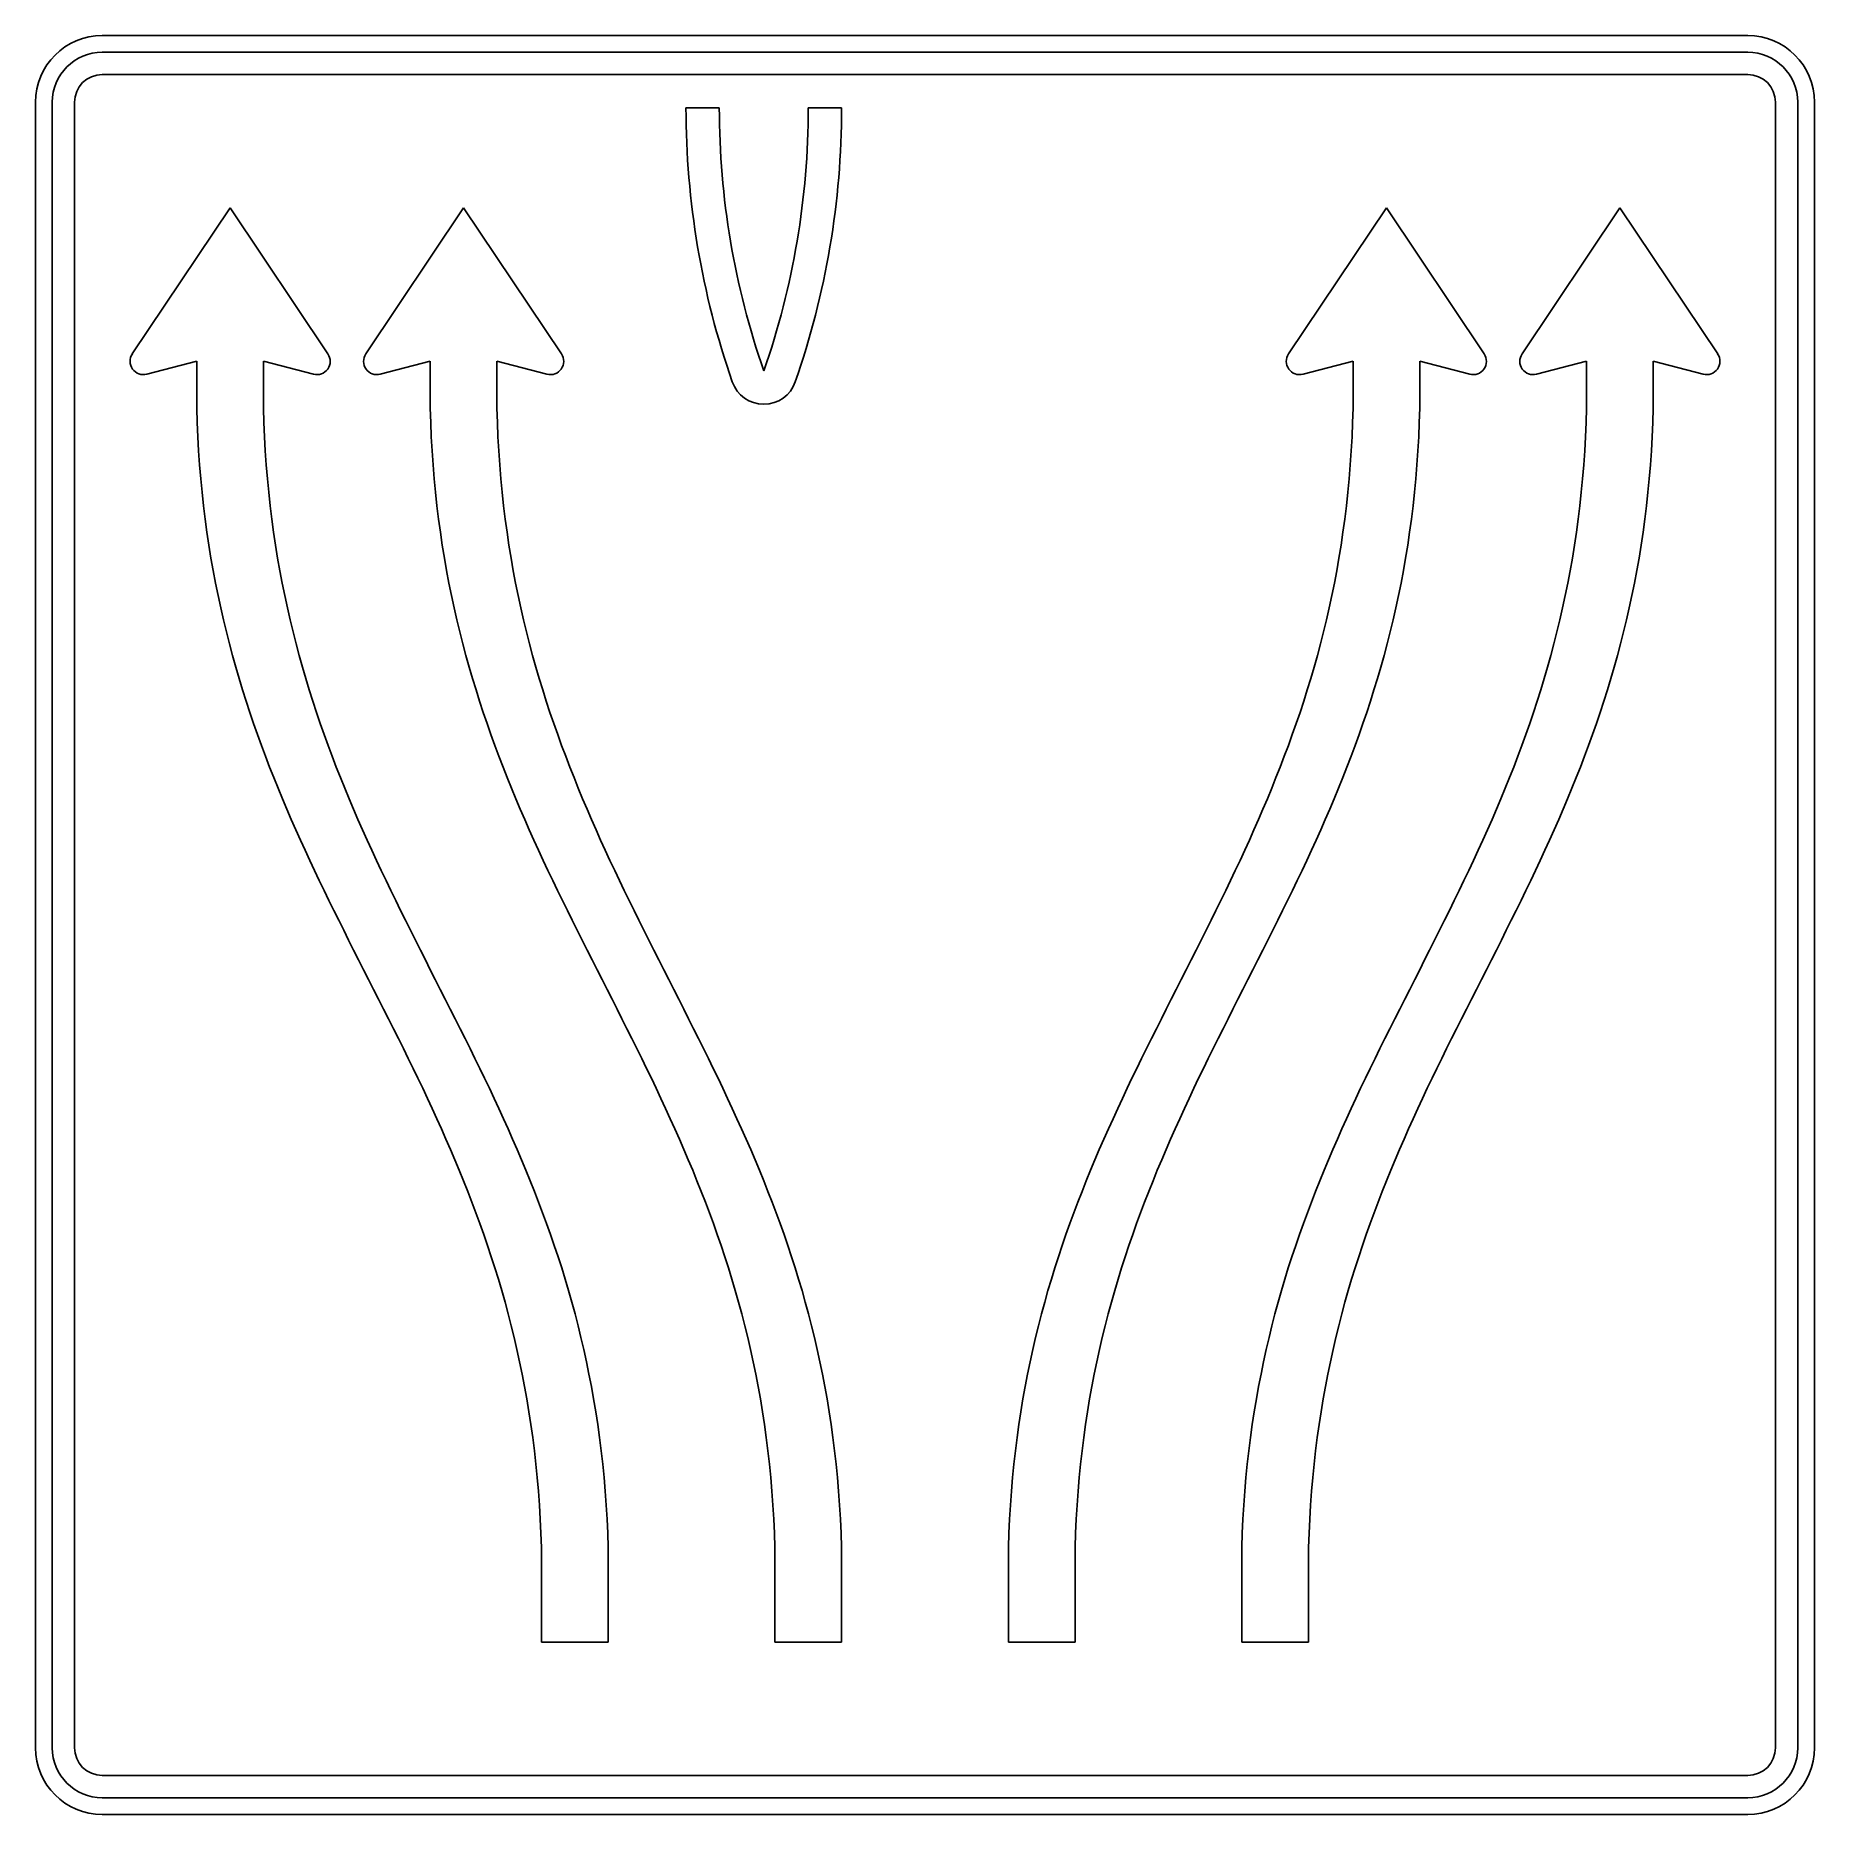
# Model space of a CAD drawing. Extents: x 0 to 1600, y 0 to 1600.
import ezdxf

# ---------------------------------------------------------------- set-up
doc = ezdxf.new("R2010")
doc.units = 0
doc.header["$LTSCALE"] = 25
doc.linetypes.add('AUSGEZOGEN', pattern=[0])
doc.layers.get('0').update_dxf_attribs({"linetype": 'AUSGEZOGEN'})

msp = doc.modelspace()

# ---------------------------------------------------------------- linework, layer by layer
for p, q in [((60, 1600), (1540, 1600)), ((60, 1585), (1540, 1585)), ((60, 1565), (1540, 1565)), ((0, 60), (0, 1540)), ((15, 60), (15, 1540)), ((35, 60), (35, 1540)), ((1565, 1540), (1565, 60)), ((1585, 1540), (1585, 60)), ((1600, 1540), (1600, 60)), ((585, 1535), (615, 1535)), ((695, 1535), (725, 1535)), ((87, 1313.7), (175, 1445)), ((175, 1445), (263, 1313.7)), ((297, 1313.7), (385, 1445)), ((385, 1445), (473, 1313.7)), ((1215, 1445), (1127, 1313.7)), ((1303, 1313.7), (1215, 1445)), ((1425, 1445), (1337, 1313.7)), ((1513, 1313.7), (1425, 1445)), ((145, 1307), (100, 1295.4)), ((145, 1265), (145, 1307)), ((250, 1295.4), (205, 1307)), ((205, 1307), (205, 1265)), ((355, 1307), (310, 1295.4)), ((355, 1265), (355, 1307)), ((460, 1295.4), (415, 1307)), ((415, 1307), (415, 1265)), ((655, 1298.4), (655, 1298.4)), ((1140, 1295.4), (1185, 1307)), ((1185, 1307), (1185, 1265)), ((1245, 1265), (1245, 1307)), ((1245, 1307), (1290, 1295.4)), ((1350, 1295.4), (1395, 1307)), ((1395, 1307), (1395, 1265)), ((1455, 1265), (1455, 1307)), ((1455, 1307), (1500, 1295.4)), ((626.7, 1288.5), (626.7, 1288.5)), ((683.3, 1288.5), (683.3, 1288.5)), ((145.4, 1252), (145, 1265)), ((205, 1265), (205.4, 1252)), ((355.4, 1252), (355, 1265)), ((415, 1265), (415.4, 1252)), ((1185, 1265), (1184.6, 1252)), ((1244.6, 1252), (1245, 1265)), ((1395, 1265), (1394.6, 1252)), ((1454.6, 1252), (1455, 1265)), ((145.9, 1239.1), (145.4, 1252)), ((205.4, 1252), (205.9, 1239.1)), ((355.9, 1239.1), (355.4, 1252)), ((415.4, 1252), (415.9, 1239.1)), ((1184.6, 1252), (1184.1, 1239.1)), ((1244.1, 1239.1), (1244.6, 1252)), ((1394.6, 1252), (1394.1, 1239.1)), ((1454.1, 1239.1), (1454.6, 1252)), ((146.6, 1226.4), (145.9, 1239.1)), ((205.9, 1239.1), (206.6, 1226.4)), ((356.6, 1226.4), (355.9, 1239.1)), ((415.9, 1239.1), (416.6, 1226.4)), ((1184.1, 1239.1), (1183.4, 1226.4)), ((1243.4, 1226.4), (1244.1, 1239.1)), ((1394.1, 1239.1), (1393.4, 1226.4)), ((1453.4, 1226.4), (1454.1, 1239.1)), ((147.5, 1213.8), (146.6, 1226.4)), ((206.6, 1226.4), (207.5, 1213.8)), ((357.5, 1213.8), (356.6, 1226.4)), ((416.6, 1226.4), (417.5, 1213.8)), ((1183.4, 1226.4), (1182.5, 1213.8)), ((1242.5, 1213.8), (1243.4, 1226.4)), ((1393.4, 1226.4), (1392.5, 1213.8)), ((1452.5, 1213.8), (1453.4, 1226.4)), ((148.5, 1201.4), (147.5, 1213.8)), ((149.7, 1189.2), (148.5, 1201.4)), ((207.5, 1213.8), (208.5, 1201.4)), ((208.5, 1201.4), (209.7, 1189.2)), ((358.5, 1201.4), (357.5, 1213.8)), ((359.7, 1189.2), (358.5, 1201.4)), ((417.5, 1213.8), (418.5, 1201.4)), ((418.5, 1201.4), (419.7, 1189.2)), ((1181.5, 1201.4), (1180.3, 1189.2)), ((1182.5, 1213.8), (1181.5, 1201.4)), ((1240.3, 1189.2), (1241.5, 1201.4)), ((1241.5, 1201.4), (1242.5, 1213.8)), ((1391.5, 1201.4), (1390.3, 1189.2)), ((1392.5, 1213.8), (1391.5, 1201.4)), ((1450.3, 1189.2), (1451.5, 1201.4)), ((1451.5, 1201.4), (1452.5, 1213.8)), ((151, 1177.1), (149.7, 1189.2)), ((209.7, 1189.2), (211, 1177.1)), ((361, 1177.1), (359.7, 1189.2)), ((419.7, 1189.2), (421, 1177.1)), ((1180.3, 1189.2), (1179, 1177.1)), ((1239, 1177.1), (1240.3, 1189.2)), ((1390.3, 1189.2), (1389, 1177.1)), ((1449, 1177.1), (1450.3, 1189.2)), ((152.5, 1165.1), (151, 1177.1)), ((211, 1177.1), (212.5, 1165.1)), ((362.5, 1165.1), (361, 1177.1)), ((421, 1177.1), (422.5, 1165.1)), ((1179, 1177.1), (1177.5, 1165.1)), ((1237.5, 1165.1), (1239, 1177.1)), ((1389, 1177.1), (1387.5, 1165.1)), ((1447.5, 1165.1), (1449, 1177.1)), ((154.1, 1153.3), (152.5, 1165.1)), ((155.8, 1141.7), (154.1, 1153.3)), ((212.5, 1165.1), (214.1, 1153.3)), ((214.1, 1153.3), (215.8, 1141.7)), ((364.1, 1153.3), (362.5, 1165.1)), ((365.8, 1141.7), (364.1, 1153.3)), ((422.5, 1165.1), (424.1, 1153.3)), ((424.1, 1153.3), (425.8, 1141.7)), ((1175.9, 1153.3), (1174.2, 1141.7)), ((1177.5, 1165.1), (1175.9, 1153.3)), ((1234.2, 1141.7), (1235.9, 1153.3)), ((1235.9, 1153.3), (1237.5, 1165.1)), ((1385.9, 1153.3), (1384.2, 1141.7)), ((1387.5, 1165.1), (1385.9, 1153.3)), ((1444.2, 1141.7), (1445.9, 1153.3)), ((1445.9, 1153.3), (1447.5, 1165.1)), ((157.7, 1130.1), (155.8, 1141.7)), ((215.8, 1141.7), (217.7, 1130.1)), ((367.7, 1130.1), (365.8, 1141.7)), ((425.8, 1141.7), (427.7, 1130.1)), ((1174.2, 1141.7), (1172.3, 1130.1)), ((1232.3, 1130.1), (1234.2, 1141.7)), ((1384.2, 1141.7), (1382.3, 1130.1)), ((1442.3, 1130.1), (1444.2, 1141.7)), ((159.7, 1118.8), (157.7, 1130.1)), ((217.7, 1130.1), (219.7, 1118.7)), ((369.7, 1118.8), (367.7, 1130.1)), ((427.7, 1130.1), (429.7, 1118.7)), ((1172.3, 1130.1), (1170.3, 1118.7)), ((1230.3, 1118.8), (1232.3, 1130.1)), ((1382.3, 1130.1), (1380.3, 1118.7)), ((1440.3, 1118.8), (1442.3, 1130.1)), ((161.8, 1107.5), (159.7, 1118.8)), ((164.1, 1096.3), (161.8, 1107.5)), ((219.7, 1118.7), (221.8, 1107.5)), ((221.8, 1107.5), (224.1, 1096.3)), ((371.8, 1107.5), (369.7, 1118.8)), ((374.1, 1096.3), (371.8, 1107.5)), ((429.7, 1118.7), (431.8, 1107.5)), ((431.8, 1107.5), (434.1, 1096.3)), ((1168.2, 1107.5), (1165.9, 1096.3)), ((1170.3, 1118.7), (1168.2, 1107.5)), ((1225.9, 1096.3), (1228.2, 1107.5)), ((1228.2, 1107.5), (1230.3, 1118.8)), ((1378.2, 1107.5), (1375.9, 1096.3)), ((1380.3, 1118.7), (1378.2, 1107.5)), ((1435.9, 1096.3), (1438.2, 1107.5)), ((1438.2, 1107.5), (1440.3, 1118.8)), ((166.5, 1085.3), (164.1, 1096.3)), ((224.1, 1096.3), (226.5, 1085.3)), ((376.5, 1085.3), (374.1, 1096.3)), ((434.1, 1096.3), (436.5, 1085.3)), ((1165.9, 1096.3), (1163.5, 1085.3)), ((1223.5, 1085.3), (1225.9, 1096.3)), ((1375.9, 1096.3), (1373.5, 1085.3)), ((1433.5, 1085.3), (1435.9, 1096.3)), ((169, 1074.4), (166.5, 1085.3)), ((171.6, 1063.7), (169, 1074.4)), ((226.5, 1085.3), (229, 1074.4)), ((229, 1074.4), (231.6, 1063.7)), ((379, 1074.4), (376.5, 1085.3)), ((381.6, 1063.7), (379, 1074.4)), ((436.5, 1085.3), (439, 1074.4)), ((439, 1074.4), (441.6, 1063.7)), ((1161, 1074.4), (1158.4, 1063.7)), ((1163.5, 1085.3), (1161, 1074.4)), ((1218.4, 1063.7), (1221, 1074.4)), ((1221, 1074.4), (1223.5, 1085.3)), ((1371, 1074.4), (1368.4, 1063.7)), ((1373.5, 1085.3), (1371, 1074.4)), ((1428.4, 1063.7), (1431, 1074.4)), ((1431, 1074.4), (1433.5, 1085.3)), ((174.3, 1053), (171.6, 1063.7)), ((231.6, 1063.7), (234.3, 1053)), ((384.3, 1053), (381.6, 1063.7)), ((441.6, 1063.7), (444.3, 1053)), ((1158.4, 1063.7), (1155.7, 1053)), ((1215.7, 1053), (1218.4, 1063.7)), ((1368.4, 1063.7), (1365.7, 1053)), ((1425.7, 1053), (1428.4, 1063.7)), ((177.1, 1042.4), (174.3, 1053)), ((180, 1032), (177.1, 1042.4)), ((234.3, 1053), (237.1, 1042.4)), ((237.1, 1042.4), (240, 1032)), ((387.1, 1042.4), (384.3, 1053)), ((390, 1032), (387.1, 1042.4)), ((444.3, 1053), (447.1, 1042.4)), ((447.1, 1042.4), (450, 1032)), ((1152.9, 1042.4), (1150, 1032)), ((1155.7, 1053), (1152.9, 1042.4)), ((1210, 1032), (1212.9, 1042.4)), ((1212.9, 1042.4), (1215.7, 1053)), ((1362.9, 1042.4), (1360, 1032)), ((1365.7, 1053), (1362.9, 1042.4)), ((1420, 1032), (1422.9, 1042.4)), ((1422.9, 1042.4), (1425.7, 1053)), ((183.1, 1021.6), (180, 1032)), ((240, 1032), (243.1, 1021.6)), ((393.1, 1021.6), (390, 1032)), ((450, 1032), (453.1, 1021.6)), ((1150, 1032), (1146.9, 1021.6)), ((1206.9, 1021.6), (1210, 1032)), ((1360, 1032), (1356.9, 1021.6)), ((1416.9, 1021.6), (1420, 1032)), ((186.2, 1011.4), (183.1, 1021.6)), ((189.4, 1001.2), (186.2, 1011.4)), ((243.1, 1021.6), (246.2, 1011.4)), ((246.2, 1011.4), (249.4, 1001.2)), ((396.2, 1011.4), (393.1, 1021.6)), ((399.4, 1001.2), (396.2, 1011.4)), ((453.1, 1021.6), (456.2, 1011.4)), ((456.2, 1011.4), (459.4, 1001.2)), ((1143.8, 1011.4), (1140.6, 1001.2)), ((1146.9, 1021.6), (1143.8, 1011.4)), ((1200.6, 1001.2), (1203.8, 1011.4)), ((1203.8, 1011.4), (1206.9, 1021.6)), ((1353.8, 1011.4), (1350.6, 1001.2)), ((1356.9, 1021.6), (1353.8, 1011.4)), ((1410.6, 1001.2), (1413.8, 1011.4)), ((1413.8, 1011.4), (1416.9, 1021.6)), ((192.7, 991.2), (189.4, 1001.2)), ((249.4, 1001.2), (252.7, 991.2)), ((402.7, 991.2), (399.4, 1001.2)), ((459.4, 1001.2), (462.7, 991.2)), ((1140.6, 1001.2), (1137.3, 991.2)), ((1197.3, 991.2), (1200.6, 1001.2)), ((1350.6, 1001.2), (1347.3, 991.2)), ((1407.3, 991.2), (1410.6, 1001.2)), ((196.1, 981.2), (192.7, 991.2)), ((199.6, 971.3), (196.1, 981.2)), ((252.7, 991.2), (256.1, 981.2)), ((256.1, 981.2), (259.6, 971.3)), ((406.1, 981.2), (402.7, 991.2)), ((409.6, 971.3), (406.1, 981.2)), ((462.7, 991.2), (466.1, 981.2)), ((466.1, 981.2), (469.6, 971.3)), ((1133.9, 981.2), (1130.4, 971.3)), ((1137.3, 991.2), (1133.9, 981.2)), ((1190.4, 971.3), (1193.9, 981.2)), ((1193.9, 981.2), (1197.3, 991.2)), ((1343.9, 981.2), (1340.4, 971.3)), ((1347.3, 991.2), (1343.9, 981.2)), ((1400.4, 971.3), (1403.9, 981.2)), ((1403.9, 981.2), (1407.3, 991.2)), ((203.1, 961.5), (199.6, 971.3)), ((206.8, 951.8), (203.1, 961.5)), ((259.6, 971.3), (263.1, 961.5)), ((263.1, 961.5), (266.8, 951.8)), ((413.1, 961.5), (409.6, 971.3)), ((416.8, 951.8), (413.1, 961.5)), ((469.6, 971.3), (473.1, 961.5)), ((473.1, 961.5), (476.8, 951.8)), ((1126.9, 961.5), (1123.2, 951.8)), ((1130.4, 971.3), (1126.9, 961.5)), ((1183.2, 951.8), (1186.9, 961.5)), ((1186.9, 961.5), (1190.4, 971.3)), ((1336.9, 961.5), (1333.2, 951.8)), ((1340.4, 971.3), (1336.9, 961.5)), ((1393.2, 951.8), (1396.9, 961.5)), ((1396.9, 961.5), (1400.4, 971.3)), ((210.5, 942.1), (206.8, 951.8)), ((266.8, 951.8), (270.5, 942.1)), ((420.5, 942.1), (416.8, 951.8)), ((476.8, 951.8), (480.5, 942.1)), ((1123.2, 951.8), (1119.5, 942.1)), ((1179.5, 942.1), (1183.2, 951.8)), ((1333.2, 951.8), (1329.5, 942.1)), ((1389.5, 942.1), (1393.2, 951.8)), ((214.3, 932.6), (210.5, 942.1)), ((218.1, 923.1), (214.3, 932.6)), ((270.5, 942.1), (274.3, 932.6)), ((274.3, 932.6), (278.1, 923)), ((424.3, 932.6), (420.5, 942.1)), ((428.1, 923.1), (424.3, 932.6)), ((480.5, 942.1), (484.3, 932.6)), ((484.3, 932.6), (488.1, 923)), ((1115.7, 932.6), (1111.9, 923)), ((1119.5, 942.1), (1115.7, 932.6)), ((1171.9, 923.1), (1175.7, 932.6)), ((1175.7, 932.6), (1179.5, 942.1)), ((1325.7, 932.6), (1321.9, 923)), ((1329.5, 942.1), (1325.7, 932.6)), ((1381.9, 923.1), (1385.7, 932.6)), ((1385.7, 932.6), (1389.5, 942.1)), ((222, 913.6), (218.1, 923.1)), ((226, 904.2), (222, 913.6)), ((278.1, 923), (282, 913.6)), ((282, 913.6), (286, 904.2)), ((432, 913.6), (428.1, 923.1)), ((436, 904.2), (432, 913.6)), ((488.1, 923), (492, 913.6)), ((492, 913.6), (496, 904.2)), ((1108, 913.6), (1104, 904.2)), ((1111.9, 923), (1108, 913.6)), ((1164, 904.2), (1168, 913.6)), ((1168, 913.6), (1171.9, 923.1)), ((1318, 913.6), (1314, 904.2)), ((1321.9, 923), (1318, 913.6)), ((1374, 904.2), (1378, 913.6)), ((1378, 913.6), (1381.9, 923.1)), ((230, 894.9), (226, 904.2)), ((286, 904.2), (290, 894.9)), ((440, 894.9), (436, 904.2)), ((496, 904.2), (500, 894.9)), ((1104, 904.2), (1100, 894.9)), ((1160, 894.9), (1164, 904.2)), ((1314, 904.2), (1310, 894.9)), ((1370, 894.9), (1374, 904.2)), ((234.1, 885.6), (230, 894.9)), ((238.2, 876.4), (234.1, 885.6)), ((290, 894.9), (294.1, 885.6)), ((294.1, 885.6), (298.2, 876.4)), ((444.1, 885.6), (440, 894.9)), ((448.2, 876.4), (444.1, 885.6)), ((500, 894.9), (504.1, 885.6)), ((504.1, 885.6), (508.2, 876.4)), ((1095.9, 885.6), (1091.8, 876.4)), ((1100, 894.9), (1095.9, 885.6)), ((1151.8, 876.4), (1155.9, 885.6)), ((1155.9, 885.6), (1160, 894.9)), ((1305.9, 885.6), (1301.8, 876.4)), ((1310, 894.9), (1305.9, 885.6)), ((1361.8, 876.4), (1365.9, 885.6)), ((1365.9, 885.6), (1370, 894.9)), ((242.4, 867.3), (238.2, 876.4)), ((246.6, 858.1), (242.4, 867.3)), ((298.2, 876.4), (302.4, 867.3)), ((302.4, 867.3), (306.6, 858.1)), ((452.4, 867.3), (448.2, 876.4)), ((456.6, 858.1), (452.4, 867.3)), ((508.2, 876.4), (512.4, 867.3)), ((512.4, 867.3), (516.6, 858.1)), ((1087.6, 867.3), (1083.4, 858.1)), ((1091.8, 876.4), (1087.6, 867.3)), ((1143.4, 858.1), (1147.6, 867.3)), ((1147.6, 867.3), (1151.8, 876.4)), ((1297.6, 867.3), (1293.4, 858.1)), ((1301.8, 876.4), (1297.6, 867.3)), ((1353.4, 858.1), (1357.6, 867.3)), ((1357.6, 867.3), (1361.8, 876.4)), ((250.9, 849.1), (246.6, 858.1)), ((255.2, 840), (250.9, 849.1)), ((306.6, 858.1), (310.9, 849.1)), ((310.9, 849.1), (315.2, 840)), ((460.9, 849.1), (456.6, 858.1)), ((465.2, 840), (460.9, 849.1)), ((516.6, 858.1), (520.9, 849.1)), ((520.9, 849.1), (525.2, 840)), ((1079.1, 849.1), (1074.8, 840)), ((1083.4, 858.1), (1079.1, 849.1)), ((1134.8, 840), (1139.1, 849.1)), ((1139.1, 849.1), (1143.4, 858.1)), ((1289.1, 849.1), (1284.8, 840)), ((1293.4, 858.1), (1289.1, 849.1)), ((1344.8, 840), (1349.1, 849.1)), ((1349.1, 849.1), (1353.4, 858.1)), ((259.5, 831), (255.2, 840)), ((315.2, 840), (319.5, 831)), ((469.5, 831), (465.2, 840)), ((525.2, 840), (529.5, 831)), ((1074.8, 840), (1070.5, 831)), ((1130.5, 831), (1134.8, 840)), ((1284.8, 840), (1280.5, 831)), ((1340.5, 831), (1344.8, 840)), ((263.9, 822), (259.5, 831)), ((268.3, 813.1), (263.9, 822)), ((319.5, 831), (323.9, 822)), ((323.9, 822), (328.3, 813.1)), ((473.9, 822), (469.5, 831)), ((478.3, 813.1), (473.9, 822)), ((529.5, 831), (533.9, 822)), ((533.9, 822), (538.3, 813.1)), ((1066.1, 822), (1061.7, 813.1)), ((1070.5, 831), (1066.1, 822)), ((1121.7, 813.1), (1126.1, 822)), ((1126.1, 822), (1130.5, 831)), ((1276.1, 822), (1271.7, 813.1)), ((1280.5, 831), (1276.1, 822)), ((1331.7, 813.1), (1336.1, 822)), ((1336.1, 822), (1340.5, 831)), ((272.7, 804.2), (268.3, 813.1)), ((277.2, 795.3), (272.7, 804.2)), ((328.3, 813.1), (332.7, 804.2)), ((332.7, 804.2), (337.2, 795.3)), ((482.7, 804.2), (478.3, 813.1)), ((487.2, 795.3), (482.7, 804.2)), ((538.3, 813.1), (542.7, 804.2)), ((542.7, 804.2), (547.2, 795.3)), ((1057.3, 804.2), (1052.8, 795.3)), ((1061.7, 813.1), (1057.3, 804.2)), ((1112.8, 795.3), (1117.3, 804.2)), ((1117.3, 804.2), (1121.7, 813.1)), ((1267.3, 804.2), (1262.8, 795.3)), ((1271.7, 813.1), (1267.3, 804.2)), ((1322.8, 795.3), (1327.3, 804.2)), ((1327.3, 804.2), (1331.7, 813.1)), ((281.6, 786.4), (277.2, 795.3)), ((286.1, 777.5), (281.6, 786.4)), ((337.2, 795.3), (341.6, 786.4)), ((341.6, 786.4), (346.1, 777.5)), ((491.6, 786.4), (487.2, 795.3)), ((496.1, 777.5), (491.6, 786.4)), ((547.2, 795.3), (551.6, 786.4)), ((551.6, 786.4), (556.1, 777.5)), ((1048.4, 786.4), (1043.9, 777.5)), ((1052.8, 795.3), (1048.4, 786.4)), ((1103.9, 777.5), (1108.4, 786.4)), ((1108.4, 786.4), (1112.8, 795.3)), ((1258.4, 786.4), (1253.9, 777.5)), ((1262.8, 795.3), (1258.4, 786.4)), ((1313.9, 777.5), (1318.4, 786.4)), ((1318.4, 786.4), (1322.8, 795.3)), ((290.6, 768.7), (286.1, 777.5)), ((295, 759.8), (290.6, 768.7)), ((346.1, 777.5), (350.6, 768.7)), ((350.6, 768.7), (355, 759.8)), ((500.6, 768.7), (496.1, 777.5)), ((505, 759.8), (500.6, 768.7)), ((556.1, 777.5), (560.6, 768.7)), ((560.6, 768.7), (565, 759.8)), ((1039.4, 768.7), (1035, 759.8)), ((1043.9, 777.5), (1039.4, 768.7)), ((1095, 759.8), (1099.4, 768.7)), ((1099.4, 768.7), (1103.9, 777.5)), ((1249.4, 768.7), (1245, 759.8)), ((1253.9, 777.5), (1249.4, 768.7)), ((1305, 759.8), (1309.4, 768.7)), ((1309.4, 768.7), (1313.9, 777.5)), ((299.5, 751), (295, 759.8)), ((355, 759.8), (359.5, 751)), ((509.5, 751), (505, 759.8)), ((565, 759.8), (569.5, 751)), ((1035, 759.8), (1030.5, 751)), ((1090.5, 751), (1095, 759.8)), ((1245, 759.8), (1240.5, 751)), ((1300.5, 751), (1305, 759.8)), ((304, 742.1), (299.5, 751)), ((308.5, 733.3), (304, 742.1)), ((359.5, 751), (364, 742.1)), ((364, 742.1), (368.5, 733.3)), ((514, 742.1), (509.5, 751)), ((518.5, 733.3), (514, 742.1)), ((569.5, 751), (574, 742.1)), ((574, 742.1), (578.5, 733.3)), ((1026, 742.1), (1021.5, 733.3)), ((1030.5, 751), (1026, 742.1)), ((1081.5, 733.3), (1086, 742.1)), ((1086, 742.1), (1090.5, 751)), ((1236, 742.1), (1231.5, 733.3)), ((1240.5, 751), (1236, 742.1)), ((1291.5, 733.3), (1296, 742.1)), ((1296, 742.1), (1300.5, 751)), ((313, 724.4), (308.5, 733.3)), ((317.4, 715.6), (313, 724.4)), ((368.5, 733.3), (373, 724.4)), ((373, 724.4), (377.4, 715.6)), ((523, 724.4), (518.5, 733.3)), ((527.4, 715.6), (523, 724.4)), ((578.5, 733.3), (583, 724.4)), ((583, 724.4), (587.4, 715.6)), ((1017, 724.4), (1012.6, 715.6)), ((1021.5, 733.3), (1017, 724.4)), ((1072.6, 715.6), (1077, 724.4)), ((1077, 724.4), (1081.5, 733.3)), ((1227, 724.4), (1222.6, 715.6)), ((1231.5, 733.3), (1227, 724.4)), ((1282.6, 715.6), (1287, 724.4)), ((1287, 724.4), (1291.5, 733.3)), ((321.9, 706.7), (317.4, 715.6)), ((326.3, 697.8), (321.9, 706.7)), ((377.4, 715.6), (381.9, 706.7)), ((381.9, 706.7), (386.3, 697.8)), ((531.9, 706.7), (527.4, 715.6)), ((536.3, 697.8), (531.9, 706.7)), ((587.4, 715.6), (591.9, 706.7)), ((591.9, 706.7), (596.3, 697.8)), ((1008.1, 706.7), (1003.7, 697.8)), ((1012.6, 715.6), (1008.1, 706.7)), ((1063.7, 697.8), (1068.1, 706.7)), ((1068.1, 706.7), (1072.6, 715.6)), ((1218.1, 706.7), (1213.7, 697.8)), ((1222.6, 715.6), (1218.1, 706.7)), ((1273.7, 697.8), (1278.1, 706.7)), ((1278.1, 706.7), (1282.6, 715.6)), ((330.8, 688.9), (326.3, 697.8)), ((335.2, 680), (330.8, 688.9)), ((386.3, 697.8), (390.8, 688.9)), ((390.8, 688.9), (395.2, 680)), ((540.8, 688.9), (536.3, 697.8)), ((545.2, 680), (540.8, 688.9)), ((596.3, 697.8), (600.8, 688.9)), ((600.8, 688.9), (605.2, 680)), ((999.2, 688.9), (994.8, 680)), ((1003.7, 697.8), (999.2, 688.9)), ((1054.8, 680), (1059.2, 688.9)), ((1059.2, 688.9), (1063.7, 697.8)), ((1209.2, 688.9), (1204.8, 680)), ((1213.7, 697.8), (1209.2, 688.9)), ((1264.8, 680), (1269.2, 688.9)), ((1269.2, 688.9), (1273.7, 697.8)), ((339.5, 671), (335.2, 680)), ((395.2, 680), (399.5, 671)), ((549.5, 671), (545.2, 680)), ((605.2, 680), (609.5, 671)), ((994.8, 680), (990.5, 671)), ((1050.5, 671), (1054.8, 680)), ((1204.8, 680), (1200.5, 671)), ((1260.5, 671), (1264.8, 680)), ((343.9, 662.1), (339.5, 671)), ((348.2, 653.1), (343.9, 662.1)), ((399.5, 671), (403.9, 662.1)), ((403.9, 662.1), (408.2, 653.1)), ((553.9, 662.1), (549.5, 671)), ((558.2, 653.1), (553.9, 662.1)), ((609.5, 671), (613.9, 662.1)), ((613.9, 662.1), (618.2, 653.1)), ((986.1, 662.1), (981.8, 653.1)), ((990.5, 671), (986.1, 662.1)), ((1041.8, 653.1), (1046.1, 662.1)), ((1046.1, 662.1), (1050.5, 671)), ((1196.1, 662.1), (1191.8, 653.1)), ((1200.5, 671), (1196.1, 662.1)), ((1251.8, 653.1), (1256.1, 662.1)), ((1256.1, 662.1), (1260.5, 671)), ((352.5, 644), (348.2, 653.1)), ((356.7, 634.9), (352.5, 644)), ((408.2, 653.1), (412.5, 644)), ((412.5, 644), (416.7, 634.9)), ((562.5, 644), (558.2, 653.1)), ((566.7, 634.9), (562.5, 644)), ((618.2, 653.1), (622.5, 644)), ((622.5, 644), (626.7, 634.9)), ((977.5, 644), (973.3, 634.9)), ((981.8, 653.1), (977.5, 644)), ((1033.3, 634.9), (1037.5, 644)), ((1037.5, 644), (1041.8, 653.1)), ((1187.5, 644), (1183.3, 634.9)), ((1191.8, 653.1), (1187.5, 644)), ((1243.3, 634.9), (1247.5, 644)), ((1247.5, 644), (1251.8, 653.1)), ((360.9, 625.8), (356.7, 634.9)), ((365, 616.6), (360.9, 625.8)), ((416.7, 634.9), (420.9, 625.8)), ((420.9, 625.8), (425, 616.6)), ((570.9, 625.8), (566.7, 634.9)), ((575, 616.6), (570.9, 625.8)), ((626.7, 634.9), (630.9, 625.8)), ((630.9, 625.8), (635, 616.6)), ((969.1, 625.8), (965, 616.6)), ((973.3, 634.9), (969.1, 625.8)), ((1025, 616.6), (1029.1, 625.8)), ((1029.1, 625.8), (1033.3, 634.9)), ((1179.1, 625.8), (1175, 616.6)), ((1183.3, 634.9), (1179.1, 625.8)), ((1235, 616.6), (1239.1, 625.8)), ((1239.1, 625.8), (1243.3, 634.9)), ((369.1, 607.4), (365, 616.6)), ((425, 616.6), (429.1, 607.4)), ((579.1, 607.4), (575, 616.6)), ((635, 616.6), (639.1, 607.4)), ((965, 616.6), (960.9, 607.4)), ((1020.9, 607.4), (1025, 616.6)), ((1175, 616.6), (1170.9, 607.4)), ((1230.9, 607.4), (1235, 616.6)), ((373.2, 598.1), (369.1, 607.4)), ((377.1, 588.7), (373.2, 598.1)), ((429.1, 607.4), (433.2, 598.1)), ((433.2, 598.1), (437.1, 588.7)), ((583.2, 598.1), (579.1, 607.4)), ((587.1, 588.7), (583.2, 598.1)), ((639.1, 607.4), (643.2, 598.1)), ((643.2, 598.1), (647.1, 588.7)), ((956.8, 598.1), (952.9, 588.7)), ((960.9, 607.4), (956.8, 598.1)), ((1012.9, 588.7), (1016.8, 598.1)), ((1016.8, 598.1), (1020.9, 607.4)), ((1166.8, 598.1), (1162.9, 588.7)), ((1170.9, 607.4), (1166.8, 598.1)), ((1222.9, 588.7), (1226.8, 598.1)), ((1226.8, 598.1), (1230.9, 607.4)), ((381.1, 579.4), (377.1, 588.7)), ((384.9, 569.9), (381.1, 579.4)), ((437.1, 588.7), (441.1, 579.4)), ((441.1, 579.4), (444.9, 569.9)), ((591.1, 579.4), (587.1, 588.7)), ((594.9, 569.9), (591.1, 579.4)), ((647.1, 588.7), (651.1, 579.4)), ((651.1, 579.4), (654.9, 569.9)), ((948.9, 579.4), (945.1, 569.9)), ((952.9, 588.7), (948.9, 579.4)), ((1005.1, 569.9), (1008.9, 579.4)), ((1008.9, 579.4), (1012.9, 588.7)), ((1158.9, 579.4), (1155.1, 569.9)), ((1162.9, 588.7), (1158.9, 579.4)), ((1215.1, 569.9), (1218.9, 579.4)), ((1218.9, 579.4), (1222.9, 588.7)), ((388.7, 560.4), (384.9, 569.9)), ((392.5, 550.8), (388.7, 560.4)), ((444.9, 569.9), (448.7, 560.4)), ((448.7, 560.4), (452.5, 550.8)), ((598.7, 560.4), (594.9, 569.9)), ((602.5, 550.8), (598.7, 560.4)), ((654.9, 569.9), (658.7, 560.4)), ((658.7, 560.4), (662.5, 550.8)), ((941.3, 560.4), (937.5, 550.8)), ((945.1, 569.9), (941.3, 560.4)), ((997.5, 550.8), (1001.3, 560.4)), ((1001.3, 560.4), (1005.1, 569.9)), ((1151.3, 560.4), (1147.5, 550.8)), ((1155.1, 569.9), (1151.3, 560.4)), ((1207.5, 550.8), (1211.3, 560.4)), ((1211.3, 560.4), (1215.1, 569.9)), ((396.1, 541.1), (392.5, 550.8)), ((452.5, 550.8), (456.1, 541.1)), ((606.1, 541.1), (602.5, 550.8)), ((662.5, 550.8), (666.1, 541.1)), ((937.5, 550.8), (933.9, 541.1)), ((993.9, 541.1), (997.5, 550.8)), ((1147.5, 550.8), (1143.9, 541.1)), ((1203.9, 541.1), (1207.5, 550.8)), ((399.7, 531.4), (396.1, 541.1)), ((403.2, 521.5), (399.7, 531.4)), ((456.1, 541.1), (459.7, 531.4)), ((459.7, 531.4), (463.2, 521.5)), ((609.7, 531.4), (606.1, 541.1)), ((613.2, 521.5), (609.7, 531.4)), ((666.1, 541.1), (669.7, 531.4)), ((669.7, 531.4), (673.2, 521.5)), ((930.3, 531.4), (926.8, 521.5)), ((933.9, 541.1), (930.3, 531.4)), ((986.8, 521.5), (990.3, 531.4)), ((990.3, 531.4), (993.9, 541.1)), ((1140.3, 531.4), (1136.8, 521.5)), ((1143.9, 541.1), (1140.3, 531.4)), ((1196.8, 521.5), (1200.3, 531.4)), ((1200.3, 531.4), (1203.9, 541.1)), ((406.6, 511.6), (403.2, 521.5)), ((463.2, 521.5), (466.6, 511.6)), ((616.6, 511.6), (613.2, 521.5)), ((673.2, 521.5), (676.6, 511.6)), ((926.8, 521.5), (923.4, 511.6)), ((983.4, 511.6), (986.8, 521.5)), ((1136.8, 521.5), (1133.4, 511.6)), ((1193.4, 511.6), (1196.8, 521.5)), ((409.9, 501.6), (406.6, 511.6)), ((413.2, 491.5), (409.9, 501.6)), ((466.6, 511.6), (469.9, 501.6)), ((469.9, 501.6), (473.2, 491.5)), ((619.9, 501.6), (616.6, 511.6)), ((623.2, 491.5), (619.9, 501.6)), ((676.6, 511.6), (679.9, 501.6)), ((679.9, 501.6), (683.2, 491.5)), ((920.1, 501.6), (916.8, 491.5)), ((923.4, 511.6), (920.1, 501.6)), ((976.8, 491.5), (980.1, 501.6)), ((980.1, 501.6), (983.4, 511.6)), ((1130.1, 501.6), (1126.8, 491.5)), ((1133.4, 511.6), (1130.1, 501.6)), ((1186.8, 491.5), (1190.1, 501.6)), ((1190.1, 501.6), (1193.4, 511.6)), ((416.3, 481.4), (413.2, 491.5)), ((419.4, 471.1), (416.3, 481.4)), ((473.2, 491.5), (476.3, 481.4)), ((476.3, 481.4), (479.4, 471.1)), ((626.3, 481.4), (623.2, 491.5)), ((629.4, 471.1), (626.3, 481.4)), ((683.2, 491.5), (686.3, 481.4)), ((686.3, 481.4), (689.4, 471.1)), ((913.7, 481.4), (910.6, 471.1)), ((916.8, 491.5), (913.7, 481.4)), ((970.6, 471.1), (973.7, 481.4)), ((973.7, 481.4), (976.8, 491.5)), ((1123.7, 481.4), (1120.6, 471.1)), ((1126.8, 491.5), (1123.7, 481.4)), ((1180.6, 471.1), (1183.7, 481.4)), ((1183.7, 481.4), (1186.8, 491.5)), ((422.3, 460.7), (419.4, 471.1)), ((479.4, 471.1), (482.3, 460.7)), ((632.3, 460.7), (629.4, 471.1)), ((689.4, 471.1), (692.3, 460.7)), ((910.6, 471.1), (907.7, 460.7)), ((967.7, 460.7), (970.6, 471.1)), ((1120.6, 471.1), (1117.7, 460.7)), ((1177.7, 460.7), (1180.6, 471.1)), ((425.2, 450.2), (422.3, 460.7)), ((427.9, 439.6), (425.2, 450.2)), ((482.3, 460.7), (485.2, 450.2)), ((485.2, 450.2), (487.9, 439.6)), ((635.2, 450.2), (632.3, 460.7)), ((637.9, 439.6), (635.2, 450.2)), ((692.3, 460.7), (695.2, 450.2)), ((695.2, 450.2), (697.9, 439.6)), ((904.8, 450.2), (902.1, 439.6)), ((907.7, 460.7), (904.8, 450.2)), ((962.1, 439.6), (964.8, 450.2)), ((964.8, 450.2), (967.7, 460.7)), ((1114.8, 450.2), (1112.1, 439.6)), ((1117.7, 460.7), (1114.8, 450.2)), ((1172.1, 439.6), (1174.8, 450.2)), ((1174.8, 450.2), (1177.7, 460.7)), ((430.5, 428.9), (427.9, 439.6)), ((487.9, 439.6), (490.5, 428.9)), ((640.5, 428.9), (637.9, 439.6)), ((697.9, 439.6), (700.5, 428.9)), ((902.1, 439.6), (899.5, 428.9)), ((959.5, 428.9), (962.1, 439.6)), ((1112.1, 439.6), (1109.5, 428.9)), ((1169.5, 428.9), (1172.1, 439.6)), ((433, 418.1), (430.5, 428.9)), ((435.4, 407.2), (433, 418.1)), ((490.5, 428.9), (493, 418.1)), ((493, 418.1), (495.4, 407.2)), ((643, 418.1), (640.5, 428.9)), ((645.4, 407.2), (643, 418.1)), ((700.5, 428.9), (703, 418.1)), ((703, 418.1), (705.4, 407.2)), ((897, 418.1), (894.6, 407.2)), ((899.5, 428.9), (897, 418.1)), ((954.6, 407.2), (957, 418.1)), ((957, 418.1), (959.5, 428.9)), ((1107, 418.1), (1104.6, 407.2)), ((1109.5, 428.9), (1107, 418.1)), ((1164.6, 407.2), (1167, 418.1)), ((1167, 418.1), (1169.5, 428.9)), ((437.7, 396.1), (435.4, 407.2)), ((495.4, 407.2), (497.7, 396.1)), ((647.7, 396.1), (645.4, 407.2)), ((705.4, 407.2), (707.7, 396.1)), ((894.6, 407.2), (892.3, 396.1)), ((952.3, 396.1), (954.6, 407.2)), ((1104.6, 407.2), (1102.3, 396.1)), ((1162.3, 396.1), (1164.6, 407.2)), ((439.9, 385), (437.7, 396.1)), ((441.9, 373.7), (439.9, 385)), ((497.7, 396.1), (499.9, 385)), ((499.9, 385), (501.9, 373.7)), ((649.9, 385), (647.7, 396.1)), ((651.9, 373.7), (649.9, 385)), ((707.7, 396.1), (709.9, 385)), ((709.9, 385), (711.9, 373.7)), ((890.1, 385), (888.1, 373.7)), ((892.3, 396.1), (890.1, 385)), ((948.1, 373.7), (950.1, 385)), ((950.1, 385), (952.3, 396.1)), ((1100.1, 385), (1098.1, 373.7)), ((1102.3, 396.1), (1100.1, 385)), ((1158.1, 373.7), (1160.1, 385)), ((1160.1, 385), (1162.3, 396.1)), ((443.8, 362.2), (441.9, 373.7)), ((501.9, 373.7), (503.8, 362.2)), ((653.8, 362.2), (651.9, 373.7)), ((711.9, 373.7), (713.8, 362.2)), ((888.1, 373.7), (886.2, 362.2)), ((946.2, 362.2), (948.1, 373.7)), ((1098.1, 373.7), (1096.2, 362.2)), ((1156.2, 362.2), (1158.1, 373.7)), ((445.6, 350.7), (443.8, 362.2)), ((503.8, 362.2), (505.6, 350.7)), ((655.6, 350.7), (653.8, 362.2)), ((713.8, 362.2), (715.6, 350.7)), ((886.2, 362.2), (884.4, 350.7)), ((944.4, 350.7), (946.2, 362.2)), ((1096.2, 362.2), (1094.4, 350.7)), ((1154.4, 350.7), (1156.2, 362.2)), ((447.2, 339), (445.6, 350.7)), ((448.7, 327.1), (447.2, 339)), ((505.6, 350.7), (507.2, 339)), ((507.2, 339), (508.7, 327.1)), ((657.2, 339), (655.6, 350.7)), ((658.7, 327.1), (657.2, 339)), ((715.6, 350.7), (717.2, 339)), ((717.2, 339), (718.7, 327.1)), ((882.8, 339), (881.3, 327.1)), ((884.4, 350.7), (882.8, 339)), ((941.3, 327.1), (942.8, 339)), ((942.8, 339), (944.4, 350.7)), ((1092.8, 339), (1091.3, 327.1)), ((1094.4, 350.7), (1092.8, 339)), ((1151.3, 327.1), (1152.8, 339)), ((1152.8, 339), (1154.4, 350.7)), ((450.1, 315.1), (448.7, 327.1)), ((508.7, 327.1), (510.1, 315.1)), ((660.1, 315.1), (658.7, 327.1)), ((718.7, 327.1), (720.1, 315.1)), ((881.3, 327.1), (879.9, 315.1)), ((939.9, 315.1), (941.3, 327.1)), ((1091.3, 327.1), (1089.9, 315.1)), ((1149.9, 315.1), (1151.3, 327.1)), ((451.3, 303), (450.1, 315.1)), ((510.1, 315.1), (511.3, 303)), ((661.3, 303), (660.1, 315.1)), ((720.1, 315.1), (721.3, 303)), ((879.9, 315.1), (878.7, 303)), ((938.7, 303), (939.9, 315.1)), ((1089.9, 315.1), (1088.7, 303)), ((1148.7, 303), (1149.9, 315.1)), ((452.3, 290.7), (451.3, 303)), ((453.2, 278.3), (452.3, 290.7)), ((511.3, 303), (512.3, 290.7)), ((512.3, 290.7), (513.2, 278.3)), ((662.3, 290.7), (661.3, 303)), ((663.2, 278.3), (662.3, 290.7)), ((721.3, 303), (722.3, 290.7)), ((722.3, 290.7), (723.2, 278.3)), ((877.7, 290.7), (876.8, 278.3)), ((878.7, 303), (877.7, 290.7)), ((936.8, 278.3), (937.7, 290.7)), ((937.7, 290.7), (938.7, 303)), ((1087.7, 290.7), (1086.8, 278.3)), ((1088.7, 303), (1087.7, 290.7)), ((1146.8, 278.3), (1147.7, 290.7)), ((1147.7, 290.7), (1148.7, 303)), ((454, 265.7), (453.2, 278.3)), ((513.2, 278.3), (514, 265.7)), ((664, 265.7), (663.2, 278.3)), ((723.2, 278.3), (724, 265.7)), ((876.8, 278.3), (876, 265.7)), ((936, 265.7), (936.8, 278.3)), ((1086.8, 278.3), (1086, 265.7)), ((1146, 265.7), (1146.8, 278.3)), ((454.6, 252.9), (454, 265.7)), ((514, 265.7), (514.6, 252.9)), ((664.6, 252.9), (664, 265.7)), ((724, 265.7), (724.6, 252.9)), ((876, 265.7), (875.4, 252.9)), ((935.4, 252.9), (936, 265.7)), ((1086, 265.7), (1085.4, 252.9)), ((1145.4, 252.9), (1146, 265.7)), ((455, 240), (454.6, 252.9)), ((455, 155), (455, 240)), ((514.6, 252.9), (515, 240)), ((515, 240), (515, 155)), ((665, 240), (664.6, 252.9)), ((665, 155), (665, 240)), ((724.6, 252.9), (725, 240)), ((725, 240), (725, 155)), ((875.4, 252.9), (875, 240)), ((875, 240), (875, 155)), ((935, 240), (935.4, 252.9)), ((935, 155), (935, 240)), ((1085.4, 252.9), (1085, 240)), ((1085, 240), (1085, 155)), ((1145, 240), (1145.4, 252.9)), ((1145, 155), (1145, 240)), ((515, 155), (455, 155)), ((725, 155), (665, 155)), ((875, 155), (935, 155)), ((1085, 155), (1145, 155)), ((1540, 35), (60, 35)), ((1540, 15), (60, 15)), ((1540, 0), (60, 0))]:
    msp.add_line(p, q)
for centre, radius, start, end in [((60, 1540), 60, 90, 180), ((1540, 1540), 60, 0, 90), ((60, 1540), 45, 90, 180), ((1540, 1540), 45, 0, 90), ((60, 1540), 25, 90, 180), ((1540, 1540), 25, 0, 90), ((1335, 1535), 750, 180, 199.1881), ((1335, 1535), 720, 180, 199.1881), ((-25, 1535), 720, 340.8119, 360), ((-25, 1535), 750, 340.8119, 360), ((97, 1307), 12, 146.195, 284.475), ((253, 1307), 12, 255.525, 393.805), ((307, 1307), 12, 146.195, 284.475), ((463, 1307), 12, 255.525, 393.805), ((1137, 1307), 12, 146.195, 284.475), ((1293, 1307), 12, 255.525, 393.805), ((1347, 1307), 12, 146.195, 284.475), ((1503, 1307), 12, 255.525, 393.805), ((655, 1298.4), 30, 199.1881, 340.8119), ((60, 60), 60, 180, 270), ((60, 60), 45, 180, 270), ((60, 60), 25, 180, 270), ((1540, 60), 60, 270, 360), ((1540, 60), 45, 270, 360), ((1540, 60), 25, 270, 360)]:
    msp.add_arc(centre, radius, start, end)

doc.saveas('drawing.dxf')
